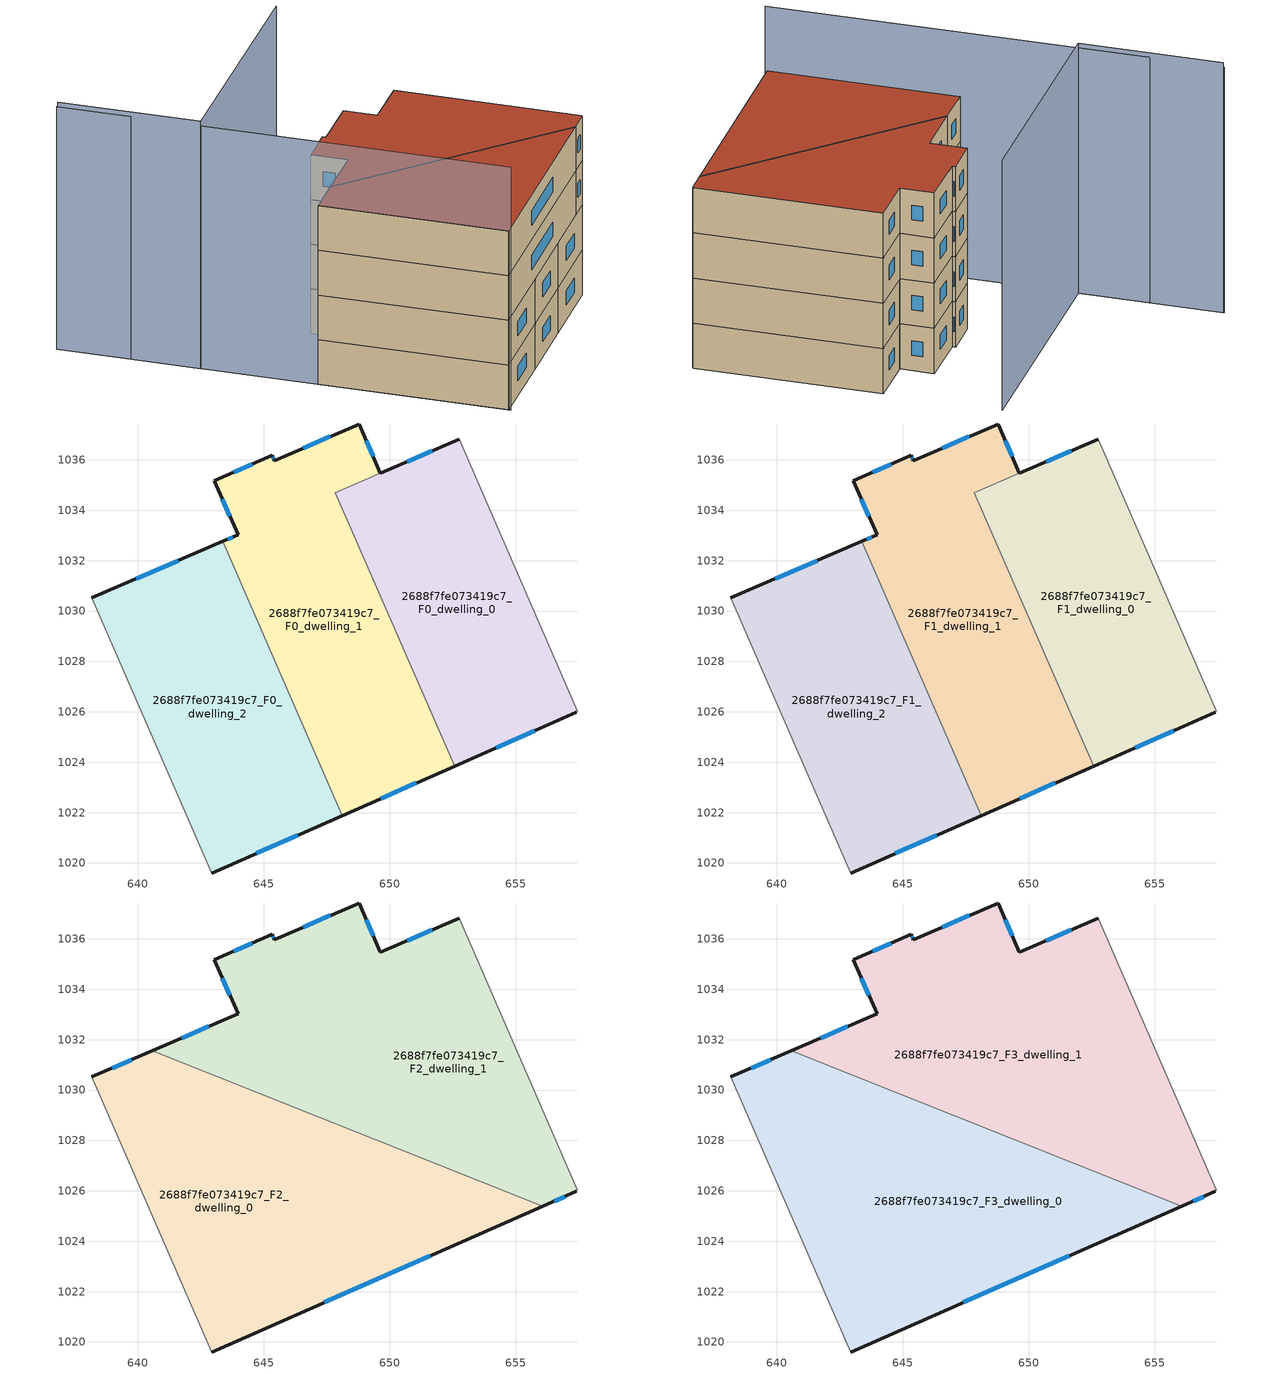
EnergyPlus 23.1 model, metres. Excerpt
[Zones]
2688f7fe073419c7_F0_dwelling_0
 floor ground (EU_floor_Construction): 652.76,1036.81 657.44,1026.05 657.41,1025.97 652.58,1023.85 647.84,1034.7 z0
 wall outside (EU_wall_Construction): 652.76,1036.81 649.63,1035.47 / 652.58,1023.85 657.41,1025.97 z0:3
 wall adiabatic (EU_wall_Construction): 657.41,1025.97 657.44,1026.05 652.76,1036.81 z0:3
 wall to 2688f7fe073419c7_F0_dwelling_1 (EU_wall_Construction): 649.63,1035.47 647.84,1034.7 652.58,1023.85 z0:3
 window (EU_Window_Construction): 651.69,1036.36 650.7,1035.93 / 654.22,1024.57 655.77,1025.25 z1.02:1.98
2688f7fe073419c7_F0_dwelling_1
 floor ground (EU_floor_Construction): 649.63,1035.47 647.84,1034.7 652.58,1023.85 648.12,1021.88 643.37,1032.76 643.98,1033.03 643.04,1035.16 645.34,1036.18 645.43,1035.97 648.79,1037.42 z0
 wall outside (EU_wall_Construction): 649.63,1035.47 648.79,1037.42 645.43,1035.97 645.34,1036.18 643.04,1035.16 643.98,1033.03 643.37,1032.76 / 648.12,1021.88 652.58,1023.85 z0:3
 wall to 2688f7fe073419c7_F0_dwelling_2 (EU_wall_Construction): 643.37,1032.76 648.12,1021.88 z0:3
 window (EU_Window_Construction): 645.4,1036.04 645.37,1036.11 / 647.64,1036.93 646.57,1036.47 / 649.34,1036.13 649.07,1036.76 / 649.64,1022.55 651.06,1023.18 / 643.77,1032.94 643.58,1032.85 / 643.36,1034.44 643.66,1033.75 / 644.55,1035.83 643.82,1035.51 z1.02:1.98
2688f7fe073419c7_F0_dwelling_2
 floor ground (EU_floor_Construction): 643.37,1032.76 648.12,1021.88 642.94,1019.6 638.18,1030.52 z0
 wall outside (EU_wall_Construction): 642.94,1019.6 648.12,1021.88 / 643.37,1032.76 638.18,1030.52 z0:3
 wall adiabatic (EU_wall_Construction): 638.18,1030.52 642.94,1019.6 z0:3
 window (EU_Window_Construction): 644.7,1020.38 646.36,1021.11 / 641.6,1032 639.94,1031.28 z1.02:1.98
2688f7fe073419c7_F1_dwelling_0
 floor to 2688f7fe073419c7_F0_dwelling_0 (EU_floor_Construction): 652.76,1036.81 657.44,1026.05 657.41,1025.97 652.58,1023.85 647.84,1034.7 z3
 wall outside (EU_wall_Construction): 652.76,1036.81 649.63,1035.47 / 652.58,1023.85 657.41,1025.97 z3:6
 wall adiabatic (EU_wall_Construction): 657.41,1025.97 657.44,1026.05 652.76,1036.81 z3:6
 wall to 2688f7fe073419c7_F1_dwelling_1 (EU_wall_Construction): 649.63,1035.47 647.84,1034.7 652.58,1023.85 z3:6
 window (EU_Window_Construction): 651.69,1036.36 650.7,1035.93 / 654.22,1024.57 655.77,1025.25 z4.02:4.98
2688f7fe073419c7_F1_dwelling_1
 floor to 2688f7fe073419c7_F0_dwelling_1 (EU_floor_Construction): 649.63,1035.47 647.84,1034.7 652.58,1023.85 648.12,1021.88 643.37,1032.76 643.98,1033.03 643.04,1035.16 645.34,1036.18 645.43,1035.97 648.79,1037.42 z3
 wall outside (EU_wall_Construction): 649.63,1035.47 648.79,1037.42 645.43,1035.97 645.34,1036.18 643.04,1035.16 643.98,1033.03 643.37,1032.76 / 648.12,1021.88 652.58,1023.85 z3:6
 wall to 2688f7fe073419c7_F1_dwelling_2 (EU_wall_Construction): 643.37,1032.76 648.12,1021.88 z3:6
 window (EU_Window_Construction): 645.4,1036.04 645.37,1036.11 / 647.64,1036.93 646.57,1036.47 / 649.34,1036.13 649.07,1036.76 / 649.64,1022.55 651.06,1023.18 / 643.77,1032.94 643.58,1032.85 / 643.36,1034.44 643.66,1033.75 / 644.55,1035.83 643.82,1035.51 z4.02:4.98
2688f7fe073419c7_F1_dwelling_2
 floor to 2688f7fe073419c7_F0_dwelling_2 (EU_floor_Construction): 643.37,1032.76 648.12,1021.88 642.94,1019.6 638.18,1030.52 z3
 wall outside (EU_wall_Construction): 642.94,1019.6 648.12,1021.88 / 643.37,1032.76 638.18,1030.52 z3:6
 wall adiabatic (EU_wall_Construction): 638.18,1030.52 642.94,1019.6 z3:6
 window (EU_Window_Construction): 644.7,1020.38 646.36,1021.11 / 641.6,1032 639.94,1031.28 z4.02:4.98
2688f7fe073419c7_F2_dwelling_0
 floor to 2688f7fe073419c7_F1_dwelling_2 (EU_floor_Construction): 644.6,1029.96 648.12,1021.88 642.94,1019.6 638.18,1030.52 640.58,1031.56 z6
 floor to 2688f7fe073419c7_F1_dwelling_0 (EU_floor_Construction): 656.07,1025.39 652.58,1023.85 651.03,1027.4 z6
 floor to 2688f7fe073419c7_F1_dwelling_1 (EU_floor_Construction): 651.03,1027.4 652.58,1023.85 648.12,1021.88 644.6,1029.96 z6
 wall outside (EU_wall_Construction): 642.94,1019.6 656.07,1025.39 / 640.58,1031.56 638.18,1030.52 z6:9
 wall to 2688f7fe073419c7_F2_dwelling_1 (EU_wall_Construction): 656.07,1025.39 640.58,1031.56 z6:9
 wall adiabatic (EU_wall_Construction): 638.18,1030.52 642.94,1019.6 z6:9
 window (EU_Window_Construction): 647.41,1021.57 651.61,1023.42 / 639.76,1031.2 638.99,1030.87 z7.02:7.98
2688f7fe073419c7_F2_dwelling_1
 floor to 2688f7fe073419c7_F1_dwelling_0 (EU_floor_Construction): 652.76,1036.81 657.44,1026.05 657.41,1025.97 656.07,1025.39 651.03,1027.4 647.84,1034.7 z6
 floor to 2688f7fe073419c7_F1_dwelling_1 (EU_floor_Construction): 648.79,1037.42 649.63,1035.47 647.84,1034.7 651.03,1027.4 644.6,1029.96 643.37,1032.76 643.98,1033.03 643.04,1035.16 645.34,1036.18 645.43,1035.97 z6
 floor to 2688f7fe073419c7_F1_dwelling_2 (EU_floor_Construction): 643.37,1032.76 644.6,1029.96 640.58,1031.56 z6
 wall outside (EU_wall_Construction): 656.07,1025.39 657.41,1025.97 / 652.76,1036.81 649.63,1035.47 648.79,1037.42 645.43,1035.97 645.34,1036.18 643.04,1035.16 643.98,1033.03 640.58,1031.56 z6:9
 wall adiabatic (EU_wall_Construction): 657.41,1025.97 657.44,1026.05 652.76,1036.81 z6:9
 window (EU_Window_Construction): 656.53,1025.59 656.96,1025.77 / 642.82,1032.53 641.74,1032.06 / 643.36,1034.44 643.66,1033.75 / 644.55,1035.83 643.82,1035.51 / 645.4,1036.04 645.37,1036.11 / 647.64,1036.93 646.57,1036.47 / 649.34,1036.13 649.07,1036.76 / 651.69,1036.35 650.69,1035.92 z7.02:7.98
2688f7fe073419c7_F3_dwelling_0
 floor to 2688f7fe073419c7_F2_dwelling_0 (EU_floor_Construction): 656.07,1025.39 642.94,1019.6 638.18,1030.52 640.58,1031.56 z9
 wall outside (EU_wall_Construction): 642.94,1019.6 656.07,1025.39 / 640.58,1031.56 638.18,1030.52 z9:12
 wall to 2688f7fe073419c7_F3_dwelling_1 (EU_wall_Construction): 656.07,1025.39 640.58,1031.56 z9:12
 wall adiabatic (EU_wall_Construction): 638.18,1030.52 642.94,1019.6 z9:12
 window (EU_Window_Construction): 647.41,1021.57 651.61,1023.42 / 639.76,1031.2 638.99,1030.87 z10.02:10.98
 roof outside (EU_roof_Construction): 656.07,1025.39 640.58,1031.56 638.18,1030.52 642.94,1019.6 z12
2688f7fe073419c7_F3_dwelling_1
 floor to 2688f7fe073419c7_F2_dwelling_1 (EU_floor_Construction): 652.76,1036.81 657.44,1026.05 657.41,1025.97 656.07,1025.39 640.58,1031.56 643.98,1033.03 643.04,1035.16 645.34,1036.18 645.43,1035.97 648.79,1037.42 649.63,1035.47 z9
 wall outside (EU_wall_Construction): 656.07,1025.39 657.41,1025.97 / 652.76,1036.81 649.63,1035.47 648.79,1037.42 645.43,1035.97 645.34,1036.18 643.04,1035.16 643.98,1033.03 640.58,1031.56 z9:12
 wall adiabatic (EU_wall_Construction): 657.41,1025.97 657.44,1026.05 652.76,1036.81 z9:12
 window (EU_Window_Construction): 656.53,1025.59 656.96,1025.77 / 642.82,1032.53 641.74,1032.06 / 643.36,1034.44 643.66,1033.75 / 644.55,1035.83 643.82,1035.51 / 645.4,1036.04 645.37,1036.11 / 647.64,1036.93 646.57,1036.47 / 649.34,1036.13 649.07,1036.76 / 651.69,1036.35 650.69,1035.92 z10.02:10.98
 roof outside (EU_roof_Construction): 657.41,1025.97 657.44,1026.05 652.76,1036.81 649.63,1035.47 648.79,1037.42 645.43,1035.97 645.34,1036.18 643.04,1035.16 643.98,1033.03 640.58,1031.56 656.07,1025.39 z12
shading: 631.68,1045.5 642.99,1019.49 z0:16.3; 649.86,1043.56 635.28,1037.23 / 635.28,1037.23 631.71,1045.45 z0:16.6
[Building]
EU S2 Campaign: North Axis=0; Terrain=City; Solar Distribution=FullExterior
[Site:Location]
Vienna: Latitude=48; Longitude=16.5; Time Zone=1; Elevation=183
[SizingPeriod:WeatherFileDays]
AnnualSizingPeriod: Begin Month=1; Begin Day of Month=1; End Month=12; End Day of Month=31; Day of Week for Start Day=Monday; Use Weather File Daylight Saving Period=No; Use Weather File Rain and Snow Indicators=No
[MATERIAL]
EU_InternalMass_Material: Roughness=MediumRough; Thickness=0.1; Conductivity=1; Density=1800; Specific Heat=900; Thermal Absorptance=0.9; Solar Absorptance=0.7; Visible Absorptance=0.7
[MATERIAL:NOMASS] Roughness=MediumRough; Thermal Absorptance=0.9; Solar Absorptance=0.7; Visible Absorptance=0.7
Name | Thermal Resistance
EU_wall_NoMass | 0.942466
EU_roof_NoMass | 0.551687
EU_floor_NoMass | 0.66527
[WINDOWMATERIAL:SIMPLEGLAZINGSYSTEM]
EU_Window_SimpleGlazing: UFactor=2.03367; Solar Heat Gain Coefficient=0.65; Visible Transmittance=0.65
[CONSTRUCTION]
EU_wall_Construction: EU_wall_NoMass
EU_roof_Construction: EU_roof_NoMass
EU_floor_Construction: EU_floor_NoMass
EU_Window_Construction: EU_Window_SimpleGlazing
EU_InternalMass_Construction: EU_InternalMass_Material
[ZONE] Type=1; Multiplier=1; Ceiling Height=autocalculate; Floor Area=autocalculate; Part of Total Floor Area=Yes
Name | Volume
2688f7fe073419c7_F0_dwelling_0; 2688f7fe073419c7_F1_dwelling_0 | 189.387
2688f7fe073419c7_F2_dwelling_0; 2688f7fe073419c7_F3_dwelling_0; 2688f7fe073419c7_F2_dwelling_1; 2688f7fe073419c7_F3_dwelling_1 | 302.785
2688f7fe073419c7_F0_dwelling_1; 2688f7fe073419c7_F1_dwelling_1 | 214.297
2688f7fe073419c7_F0_dwelling_2; 2688f7fe073419c7_F1_dwelling_2 | 201.861
[INTERNALMASS] Construction=EU_InternalMass_Construction
Name | Zone or ZoneList | Surface Area
2688f7fe073419c7_F0_dwelling_0_EU_InternalMass | 2688f7fe073419c7_F0_dwelling_0 | 63.142
2688f7fe073419c7_F0_dwelling_1_EU_InternalMass | 2688f7fe073419c7_F0_dwelling_1 | 71.4315
2688f7fe073419c7_F0_dwelling_2_EU_InternalMass | 2688f7fe073419c7_F0_dwelling_2 | 67.2867
2688f7fe073419c7_F1_dwelling_0_EU_InternalMass | 2688f7fe073419c7_F1_dwelling_0 | 63.142
2688f7fe073419c7_F1_dwelling_1_EU_InternalMass | 2688f7fe073419c7_F1_dwelling_1 | 71.4315
2688f7fe073419c7_F1_dwelling_2_EU_InternalMass | 2688f7fe073419c7_F1_dwelling_2 | 67.2867
2688f7fe073419c7_F2_dwelling_0_EU_InternalMass | 2688f7fe073419c7_F2_dwelling_0 | 100.928
2688f7fe073419c7_F2_dwelling_1_EU_InternalMass | 2688f7fe073419c7_F2_dwelling_1 | 100.929
2688f7fe073419c7_F3_dwelling_0_EU_InternalMass | 2688f7fe073419c7_F3_dwelling_0 | 100.928
2688f7fe073419c7_F3_dwelling_1_EU_InternalMass | 2688f7fe073419c7_F3_dwelling_1 | 100.929
[OTHEREQUIPMENT] Fuel Type=Electricity; Design Level Calculation Method=Watts/Area; Power per Zone Floor Area=1; Fraction Latent=0; Fraction Radiant=0; Fraction Lost=0; Carbon Dioxide Generation Rate=0; EndUse Subcategory=EU_Step8_InternalGains
Name | Zone or ZoneList or Space or SpaceList | Schedule
EU_Step8_InternalGain_2688f7fe073419c7_F0_dwelling_0_f000 | 2688f7fe073419c7_F0_dwelling_0 | EU_Step8_GainSchedule_2688f7fe073419c7_F0_dwelling_0_f000
EU_Step8_InternalGain_2688f7fe073419c7_F0_dwelling_1_f000 | 2688f7fe073419c7_F0_dwelling_1 | EU_Step8_GainSchedule_2688f7fe073419c7_F0_dwelling_1_f000
EU_Step8_InternalGain_2688f7fe073419c7_F0_dwelling_2_f000 | 2688f7fe073419c7_F0_dwelling_2 | EU_Step8_GainSchedule_2688f7fe073419c7_F0_dwelling_2_f000
EU_Step8_InternalGain_2688f7fe073419c7_F1_dwelling_0_f000 | 2688f7fe073419c7_F1_dwelling_0 | EU_Step8_GainSchedule_2688f7fe073419c7_F1_dwelling_0_f000
EU_Step8_InternalGain_2688f7fe073419c7_F1_dwelling_1_f000 | 2688f7fe073419c7_F1_dwelling_1 | EU_Step8_GainSchedule_2688f7fe073419c7_F1_dwelling_1_f000
EU_Step8_InternalGain_2688f7fe073419c7_F1_dwelling_2_f000 | 2688f7fe073419c7_F1_dwelling_2 | EU_Step8_GainSchedule_2688f7fe073419c7_F1_dwelling_2_f000
EU_Step8_InternalGain_2688f7fe073419c7_F2_dwelling_0_f000 | 2688f7fe073419c7_F2_dwelling_0 | EU_Step8_GainSchedule_2688f7fe073419c7_F2_dwelling_0_f000
EU_Step8_InternalGain_2688f7fe073419c7_F2_dwelling_1_f000 | 2688f7fe073419c7_F2_dwelling_1 | EU_Step8_GainSchedule_2688f7fe073419c7_F2_dwelling_1_f000
EU_Step8_InternalGain_2688f7fe073419c7_F3_dwelling_0_f000 | 2688f7fe073419c7_F3_dwelling_0 | EU_Step8_GainSchedule_2688f7fe073419c7_F3_dwelling_0_f000
EU_Step8_InternalGain_2688f7fe073419c7_F3_dwelling_1_f000 | 2688f7fe073419c7_F3_dwelling_1 | EU_Step8_GainSchedule_2688f7fe073419c7_F3_dwelling_1_f000
[ZONEVENTILATION:DESIGNFLOWRATE] Schedule=EU_AlwaysOn; Design Flow Rate Calculation Method=AirChanges/Hour; Air Changes per Hour=0.530523; Ventilation Type=Natural; Fan Pressure Rise=0; Fan Total Efficiency=1; Constant Term Coefficient=1; Temperature Term Coefficient=0; Velocity Term Coefficient=0; Velocity Squared Term Coefficient=0; Minimum Indoor Temperature=-100; Maximum Indoor Temperature=100; Delta Temperature=-100; Minimum Outdoor Temperature=-100; Maximum Outdoor Temperature=100; Maximum Wind Speed=40
Name | Zone or ZoneList or Space or SpaceList
EU_ConstantAir_2688f7fe073419c7_F0_dwelling_0 | 2688f7fe073419c7_F0_dwelling_0
EU_ConstantAir_2688f7fe073419c7_F0_dwelling_1 | 2688f7fe073419c7_F0_dwelling_1
EU_ConstantAir_2688f7fe073419c7_F0_dwelling_2 | 2688f7fe073419c7_F0_dwelling_2
EU_ConstantAir_2688f7fe073419c7_F1_dwelling_0 | 2688f7fe073419c7_F1_dwelling_0
EU_ConstantAir_2688f7fe073419c7_F1_dwelling_1 | 2688f7fe073419c7_F1_dwelling_1
EU_ConstantAir_2688f7fe073419c7_F1_dwelling_2 | 2688f7fe073419c7_F1_dwelling_2
EU_ConstantAir_2688f7fe073419c7_F2_dwelling_0 | 2688f7fe073419c7_F2_dwelling_0
EU_ConstantAir_2688f7fe073419c7_F2_dwelling_1 | 2688f7fe073419c7_F2_dwelling_1
EU_ConstantAir_2688f7fe073419c7_F3_dwelling_0 | 2688f7fe073419c7_F3_dwelling_0
EU_ConstantAir_2688f7fe073419c7_F3_dwelling_1 | 2688f7fe073419c7_F3_dwelling_1
[HVACTEMPLATE:THERMOSTAT] Constant Heating Setpoint=20; Constant Cooling Setpoint=50
EU_HeatOnly_2688f7fe073419c7_F0_dwelling_0; EU_HeatOnly_2688f7fe073419c7_F0_dwelling_1; EU_HeatOnly_2688f7fe073419c7_F0_dwelling_2; EU_HeatOnly_2688f7fe073419c7_F1_dwelling_0; EU_HeatOnly_2688f7fe073419c7_F1_dwelling_1; EU_HeatOnly_2688f7fe073419c7_F1_dwelling_2; EU_HeatOnly_2688f7fe073419c7_F2_dwelling_0; EU_HeatOnly_2688f7fe073419c7_F2_dwelling_1; EU_HeatOnly_2688f7fe073419c7_F3_dwelling_0; EU_HeatOnly_2688f7fe073419c7_F3_dwelling_1
[HVACTEMPLATE:ZONE:IDEALLOADSAIRSYSTEM] System Availability Schedule=EU_AlwaysOn; Maximum Heating Supply Air Temperature=50; Minimum Cooling Supply Air Temperature=13; Maximum Heating Supply Air Humidity Ratio=0.0156; Minimum Cooling Supply Air Humidity Ratio=0.0077; Heating Limit=NoLimit; Cooling Limit=NoLimit; Heating Availability Schedule=EU_AlwaysOn; Cooling Availability Schedule=EU_CoolingOff; Dehumidification Control Type=ConstantSensibleHeatRatio; Cooling Sensible Heat Ratio=0.7; Dehumidification Setpoint=60; Humidification Control Type=None; Humidification Setpoint=30; Outdoor Air Method=None; Outdoor Air Flow Rate per Person=0.00944; Outdoor Air Flow Rate per Zone Floor Area=0; Outdoor Air Flow Rate per Zone=0; Demand Controlled Ventilation Type=None; Outdoor Air Economizer Type=NoEconomizer; Heat Recovery Type=None; Sensible Heat Recovery Effectiveness=0.7; Latent Heat Recovery Effectiveness=0.65
Name | Template Thermostat
2688f7fe073419c7_F0_dwelling_0 | EU_HeatOnly_2688f7fe073419c7_F0_dwelling_0
2688f7fe073419c7_F0_dwelling_1 | EU_HeatOnly_2688f7fe073419c7_F0_dwelling_1
2688f7fe073419c7_F0_dwelling_2 | EU_HeatOnly_2688f7fe073419c7_F0_dwelling_2
2688f7fe073419c7_F1_dwelling_0 | EU_HeatOnly_2688f7fe073419c7_F1_dwelling_0
2688f7fe073419c7_F1_dwelling_1 | EU_HeatOnly_2688f7fe073419c7_F1_dwelling_1
2688f7fe073419c7_F1_dwelling_2 | EU_HeatOnly_2688f7fe073419c7_F1_dwelling_2
2688f7fe073419c7_F2_dwelling_0 | EU_HeatOnly_2688f7fe073419c7_F2_dwelling_0
2688f7fe073419c7_F2_dwelling_1 | EU_HeatOnly_2688f7fe073419c7_F2_dwelling_1
2688f7fe073419c7_F3_dwelling_0 | EU_HeatOnly_2688f7fe073419c7_F3_dwelling_0
2688f7fe073419c7_F3_dwelling_1 | EU_HeatOnly_2688f7fe073419c7_F3_dwelling_1
[SIZING:ZONE] Zone Cooling Design Supply Air Temperature Input Method=SupplyAirTemperature; Zone Cooling Design Supply Air Temperature=13; Zone Heating Design Supply Air Temperature Input Method=SupplyAirTemperature; Zone Heating Design Supply Air Temperature=50; Zone Cooling Design Supply Air Humidity Ratio=0.008; Zone Heating Design Supply Air Humidity Ratio=0.008; Cooling Design Air Flow Method=DesignDay; Cooling Design Air Flow Rate=0; Cooling Minimum Air Flow per Zone Floor Area=0.000762; Cooling Minimum Air Flow=0; Cooling Minimum Air Flow Fraction=0.2; Heating Design Air Flow Method=DesignDay; Heating Design Air Flow Rate=0; Heating Maximum Air Flow per Zone Floor Area=0.002032; Heating Maximum Air Flow=0.141576; Heating Maximum Air Flow Fraction=0.3; Account for Dedicated Outdoor Air System=No; Dedicated Outdoor Air System Control Strategy=NeutralSupplyAir; Dedicated Outdoor Air Low Setpoint Temperature for Design=autosize; Dedicated Outdoor Air High Setpoint Temperature for Design=autosize; Zone Load Sizing Method=Sensible Load Only No Latent Load; Zone Latent Cooling Design Supply Air Humidity Ratio Input Method=HumidityRatioDifference; Zone Cooling Design Supply Air Humidity Ratio Difference=0.005; Zone Latent Heating Design Supply Air Humidity Ratio Input Method=HumidityRatioDifference; Zone Humidification Design Supply Air Humidity Ratio Difference=0.005
2688f7fe073419c7_F0_dwelling_0; 2688f7fe073419c7_F0_dwelling_1; 2688f7fe073419c7_F0_dwelling_2; 2688f7fe073419c7_F1_dwelling_0; 2688f7fe073419c7_F1_dwelling_1; 2688f7fe073419c7_F1_dwelling_2; 2688f7fe073419c7_F2_dwelling_0; 2688f7fe073419c7_F2_dwelling_1; 2688f7fe073419c7_F3_dwelling_0; 2688f7fe073419c7_F3_dwelling_1
[SCHEDULE:CONSTANT]
Name | Hourly Value
EU_AlwaysOn | 1
EU_CoolingOff | 0
[SCHEDULE:FILE] Column Number=1; Rows to Skip at Top=0; Number of Hours of Data=8760; Column Separator=Comma; Interpolate to Timestep=No; Minutes per Item=60; Adjust Schedule for Daylight Savings=Yes
Name | File
EU_Step8_GainSchedule_2688f7fe073419c7_F0_dwelling_0_f000 | ../../schedules/2688f7fe073419c7/2688f7fe073419c7_F0_dwelling_0_f000_gain.csv
EU_Step8_GainSchedule_2688f7fe073419c7_F0_dwelling_1_f000 | ../../schedules/2688f7fe073419c7/2688f7fe073419c7_F0_dwelling_1_f000_gain.csv
EU_Step8_GainSchedule_2688f7fe073419c7_F0_dwelling_2_f000 | ../../schedules/2688f7fe073419c7/2688f7fe073419c7_F0_dwelling_2_f000_gain.csv
EU_Step8_GainSchedule_2688f7fe073419c7_F1_dwelling_0_f000 | ../../schedules/2688f7fe073419c7/2688f7fe073419c7_F1_dwelling_0_f000_gain.csv
EU_Step8_GainSchedule_2688f7fe073419c7_F1_dwelling_1_f000 | ../../schedules/2688f7fe073419c7/2688f7fe073419c7_F1_dwelling_1_f000_gain.csv
EU_Step8_GainSchedule_2688f7fe073419c7_F1_dwelling_2_f000 | ../../schedules/2688f7fe073419c7/2688f7fe073419c7_F1_dwelling_2_f000_gain.csv
EU_Step8_GainSchedule_2688f7fe073419c7_F2_dwelling_0_f000 | ../../schedules/2688f7fe073419c7/2688f7fe073419c7_F2_dwelling_0_f000_gain.csv
EU_Step8_GainSchedule_2688f7fe073419c7_F2_dwelling_1_f000 | ../../schedules/2688f7fe073419c7/2688f7fe073419c7_F2_dwelling_1_f000_gain.csv
EU_Step8_GainSchedule_2688f7fe073419c7_F3_dwelling_0_f000 | ../../schedules/2688f7fe073419c7/2688f7fe073419c7_F3_dwelling_0_f000_gain.csv
EU_Step8_GainSchedule_2688f7fe073419c7_F3_dwelling_1_f000 | ../../schedules/2688f7fe073419c7/2688f7fe073419c7_F3_dwelling_1_f000_gain.csv
